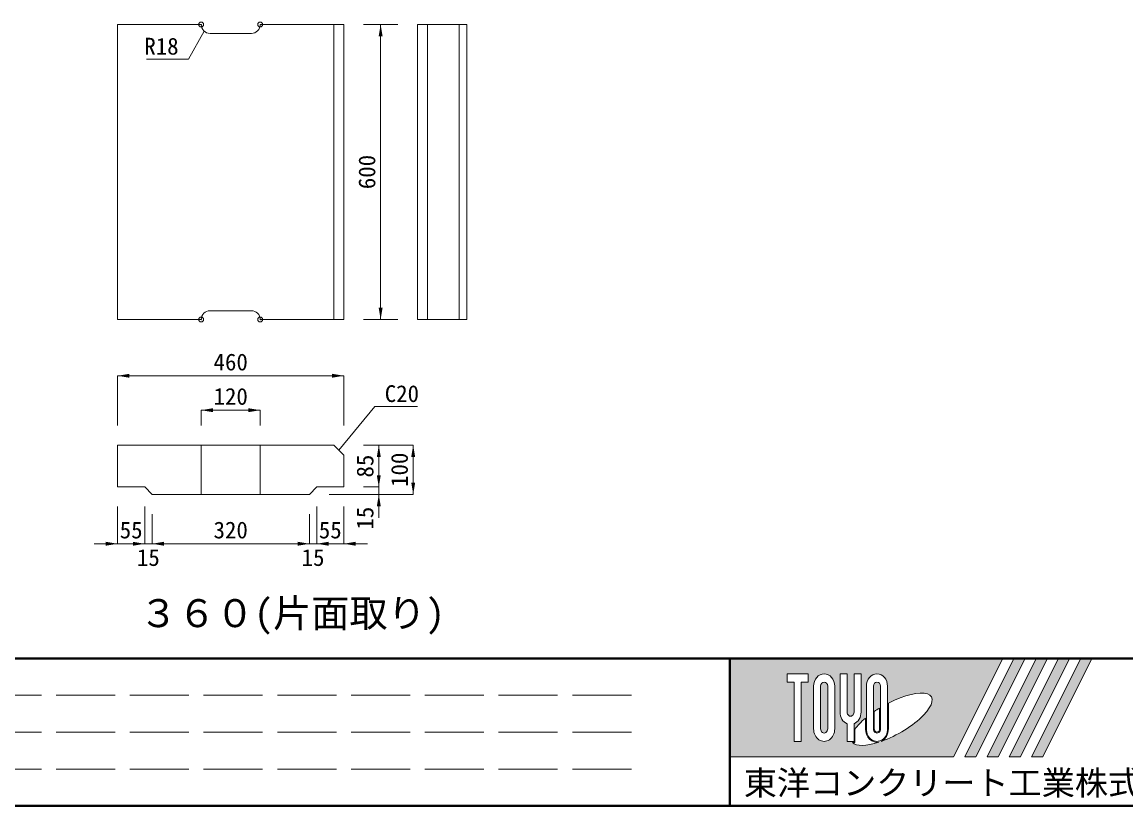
# Model space of a CAD drawing. Units: millimetres at full size, sheet at 1:20. Extents: x 19804 to 37687, y 7081 to 13999.
# Drawn here: x 31773 to 34018, y 7281 to 8875 of the extents above; entities that cross this region are included whole.
import ezdxf
from ezdxf.enums import TextEntityAlignment as Align

# ---------------------------------------------------------------- set-up
doc = ezdxf.new("R2010")
doc.units = ezdxf.units.MM
doc.header["$LTSCALE"] = 20
doc.header["$PDMODE"] = 32
doc.header["$PDSIZE"] = 10
doc.linetypes.add('DASHED', pattern=[7.5, 6, -1.5])
for name, color, linetype, lineweight in [('0_2', 7, 'Continuous', 13), ('図枠', 7, 'Continuous', 5), ('寸法線', 7, 'Continuous', 13), ('引出線', 4, 'Continuous', 13), ('本体', 2, 'Continuous', 13)]:
    doc.layers.add(name, color=color, linetype=linetype, lineweight=lineweight)
doc.styles.add('ＭＳ ゴシック', font='')
doc.styles.get('ＭＳ ゴシック').set_extended_font_data('MS Gothic')

# ---------------------------------------------------------------- blocks, each defined once
blk = doc.blocks.new('filled_arrow')
at = {"color": 0, "linetype": 'Continuous', "lineweight": -2}
blk.add_solid([(7.5, 1.25), (0, 0), (7.5, -1.25)], dxfattribs=at)

msp = doc.modelspace()

# ---------------------------------------------------------------- hatches: boundary and pattern name
at = {"layer": '図枠'}
h = msp.add_hatch(color=256, dxfattribs=at)
h.paths.add_polyline_path([(33211.88, 7581.04), (33211.88, 7381.04), (33667.19, 7381.04), (33767.19, 7581.04)])
edge = h.paths.add_edge_path(flags=16)
edge.add_ellipse((33541.33, 7457.2), major_axis=(80.81, 45.23), ratio=0.3471473, start_angle=-144.31122, end_angle=72.1899, ccw=False)
edge.add_ellipse((33511.4, 7437.67), major_axis=(0, 27.5), ratio=0.8463542, start_angle=-160.70346, end_angle=-90)
edge.add_line((33534.68, 7437.67), (33534.68, 7490.09))
edge = h.paths.add_edge_path(flags=16)
edge.add_ellipse((33511.4, 7524.4), major_axis=(0, 25.38), ratio=0.8463542, start_angle=-90, end_angle=90, ccw=False)
edge.add_line((33532.89, 7524.4), (33532.89, 7437.67))
edge.add_ellipse((33511.4, 7437.67), major_axis=(0, 25.38), ratio=0.8463542, start_angle=90, end_angle=-90, ccw=False)
edge.add_line((33489.92, 7437.67), (33489.92, 7524.4))
edge = h.paths.add_edge_path(flags=16)
edge.add_line((33518.56, 7524.4), (33518.56, 7437.67))
edge.add_ellipse((33511.4, 7437.67), major_axis=(0, 8.46), ratio=0.8463542, start_angle=90, end_angle=-90, ccw=False)
edge.add_line((33504.24, 7437.67), (33504.24, 7524.4))
edge.add_ellipse((33511.4, 7524.4), major_axis=(0, 8.46), ratio=0.8463542, start_angle=-90, end_angle=90, ccw=False)
edge = h.paths.add_edge_path(flags=16)
edge.add_line((33516.77, 7480.07), (33516.77, 7437.67))
edge.add_ellipse((33511.4, 7437.67), major_axis=(0, 6.35), ratio=0.8463542, start_angle=90, end_angle=-90, ccw=False)
edge.add_line((33506.03, 7437.67), (33506.03, 7473.13))
edge.add_ellipse((33541.33, 7457.2), major_axis=(80.81, 45.23), ratio=0.3471473, start_angle=107.79174, end_angle=126.47132, ccw=False)
edge = h.paths.add_edge_path(flags=16)
edge.add_ellipse((33457.69, 7472.05), major_axis=(0, 25.38), ratio=0.8463542, start_angle=-163.34117, end_angle=-90, ccw=False)
edge.add_line((33464.85, 7448.11), (33464.85, 7412.29))
edge.add_line((33464.85, 7412.29), (33450.53, 7412.29))
edge.add_line((33450.53, 7412.29), (33450.53, 7448.11))
edge.add_ellipse((33457.69, 7472.05), major_axis=(0, 25.38), ratio=0.8463542, start_angle=90, end_angle=163.34117, ccw=False)
edge.add_line((33436.21, 7472.05), (33436.21, 7549.79))
edge.add_line((33436.21, 7549.79), (33450.53, 7549.79))
edge.add_line((33450.53, 7549.79), (33450.53, 7472.05))
edge.add_ellipse((33457.69, 7472.05), major_axis=(0, 8.46), ratio=0.8463542, start_angle=90, end_angle=-90)
edge.add_line((33464.85, 7472.05), (33464.85, 7549.79))
edge.add_line((33464.85, 7549.79), (33479.18, 7549.79))
edge.add_line((33479.18, 7549.79), (33479.18, 7472.05))
edge = h.paths.add_edge_path(flags=16)
edge.add_line((33488.13, 7459.56), (33488.13, 7437.67))
edge.add_ellipse((33511.4, 7437.67), major_axis=(0, 27.5), ratio=0.8463542, start_angle=90, end_angle=-171.54427)
edge.add_ellipse((33541.33, 7457.2), major_axis=(80.81, 45.23), ratio=0.3471473, start_angle=-178.64954, end_angle=-148.29244, ccw=False)
edge.add_line((33461.77, 7410.17), (33466.64, 7410.17))
edge.add_line((33466.64, 7410.17), (33466.64, 7436.99))
edge.add_ellipse((33541.33, 7457.2), major_axis=(80.81, 45.23), ratio=0.3471473, start_angle=148.21912, end_angle=165.90812, ccw=False)
edge = h.paths.add_edge_path(flags=16)
edge.add_ellipse((33403.98, 7524.4), major_axis=(0, 25.38), ratio=0.8463542, start_angle=-90, end_angle=90, ccw=False)
edge.add_line((33425.46, 7524.4), (33425.46, 7437.67))
edge.add_ellipse((33403.98, 7437.67), major_axis=(0, 25.38), ratio=0.8463542, start_angle=90, end_angle=-90, ccw=False)
edge.add_line((33382.5, 7437.67), (33382.5, 7524.4))
edge = h.paths.add_edge_path(flags=16)
edge.add_line((33411.14, 7524.4), (33411.14, 7437.67))
edge.add_ellipse((33403.98, 7437.67), major_axis=(0, 8.46), ratio=0.8463542, start_angle=90, end_angle=-90, ccw=False)
edge.add_line((33396.82, 7437.67), (33396.82, 7524.4))
edge.add_ellipse((33403.98, 7524.4), major_axis=(0, 8.46), ratio=0.8463542, start_angle=-90, end_angle=90, ccw=False)
h.paths.add_polyline_path([(33371.75, 7549.79), (33371.75, 7532.86), (33357.43, 7532.86), (33357.43, 7412.29), (33343.11, 7412.29), (33343.11, 7532.86), (33328.79, 7532.86), (33328.79, 7549.79)], flags=16)
for points in [[(33689.88, 7381.04), (33712.57, 7381.04), (33812.57, 7581.04), (33789.88, 7581.04)], [(33857.94, 7581.04), (33835.25, 7581.04), (33735.25, 7381.04), (33757.94, 7381.04)], [(33903.32, 7581.04), (33880.63, 7581.04), (33780.63, 7381.04), (33803.32, 7381.04)], [(33948.69, 7581.04), (33926, 7581.04), (33826, 7381.04), (33848.69, 7381.04)]]:
    msp.add_hatch(color=256, dxfattribs=at).paths.add_polyline_path(points)

# ---------------------------------------------------------------- linework, layer by layer
at = {"layer": '図枠', "lineweight": 40}
for p, q in [((29686.88, 7581.04), (37486.88, 7581.04)), ((33211.88, 7281.04), (33211.88, 7581.04)), ((29686.88, 7281.04), (37486.88, 7281.04))]:
    msp.add_line(p, q, dxfattribs=at)
at = {"layer": '図枠'}
for p, q in [((33211.88, 7581.04), (33767.19, 7581.04)), ((33767.19, 7581.04), (33667.19, 7381.04)), ((33789.88, 7581.04), (33689.88, 7381.04)), ((33812.57, 7581.04), (33712.57, 7381.04)), ((33835.25, 7581.04), (33735.25, 7381.04)), ((33857.94, 7581.04), (33757.94, 7381.04)), ((33880.63, 7581.04), (33780.63, 7381.04)), ((33789.88, 7581.04), (33812.57, 7581.04)), ((33903.32, 7581.04), (33803.32, 7381.04)), ((33926, 7581.04), (33826, 7381.04)), ((33835.25, 7581.04), (33857.94, 7581.04)), ((33948.69, 7581.04), (33848.69, 7381.04)), ((33880.63, 7581.04), (33903.32, 7581.04)), ((33926, 7581.04), (33948.69, 7581.04)), ((33328.79, 7549.79), (33328.79, 7532.86)), ((33328.79, 7549.79), (33371.75, 7549.79)), ((33371.75, 7549.79), (33371.75, 7532.86)), ((33436.21, 7549.79), (33450.53, 7549.79)), ((33436.21, 7472.05), (33436.21, 7549.79)), ((33450.53, 7549.79), (33450.53, 7472.05)), ((33464.85, 7549.79), (33479.18, 7549.79)), ((33464.85, 7472.05), (33464.85, 7549.79)), ((33479.18, 7549.79), (33479.18, 7472.05)), ((33343.11, 7532.86), (33328.79, 7532.86)), ((33343.11, 7532.86), (33343.11, 7412.29)), ((33357.43, 7532.86), (33357.43, 7412.29)), ((33371.75, 7532.86), (33357.43, 7532.86)), ((33382.5, 7524.4), (33382.5, 7437.67)), ((33396.82, 7437.67), (33396.82, 7524.4)), ((33411.14, 7524.4), (33411.14, 7437.67)), ((33425.46, 7437.67), (33425.46, 7524.4)), ((33489.92, 7524.4), (33489.92, 7437.67)), ((33504.24, 7437.67), (33504.24, 7524.4)), ((33518.56, 7524.4), (33518.56, 7437.67)), ((33532.89, 7437.67), (33532.89, 7524.4)), ((33516.77, 7480.07), (33516.77, 7437.67)), ((33534.68, 7437.67), (33534.68, 7490.09)), ((33488.13, 7459.56), (33488.13, 7437.67)), ((33506.03, 7437.67), (33506.03, 7473.13)), ((33450.53, 7448.11), (33450.53, 7412.29)), ((33464.85, 7448.11), (33464.85, 7412.29)), ((33466.64, 7436.99), (33466.64, 7410.17)), ((33357.43, 7412.29), (33343.11, 7412.29)), ((33464.85, 7412.29), (33450.53, 7412.29)), ((33461.77, 7410.17), (33466.64, 7410.17)), ((33211.88, 7381.04), (33667.19, 7381.04)), ((33689.88, 7381.04), (33712.57, 7381.04)), ((33735.25, 7381.04), (33757.94, 7381.04)), ((33780.63, 7381.04), (33803.32, 7381.04)), ((33826, 7381.04), (33848.69, 7381.04))]:
    msp.add_line(p, q, dxfattribs=at)
at = {"layer": '図枠', "linetype": 'DASHED', "lineweight": 9}
for p, q in [((33011.88, 7506.04), (29886.88, 7506.04)), ((33011.88, 7431.04), (29886.88, 7431.04)), ((33011.88, 7356.04), (29886.88, 7356.04))]:
    msp.add_line(p, q, dxfattribs=at)
at = {"layer": '図枠'}
for centre, major_axis, ratio, start_param, end_param in [((33403.98, 7524.4), (0, 25.38), 0.846354, 4.712389, 7.8539816), ((33511.4, 7524.4), (0, 25.38), 0.846354, 4.712389, 7.8539816), ((33403.98, 7524.4), (0, 8.46), 0.846354, 4.712389, 7.8539816), ((33511.4, 7524.4), (0, 8.46), 0.846354, 4.712389, 7.8539816), ((33541.33, 7457.2), (80.81, 45.23), 0.347147, 4.2621853, 7.7429163), ((33541.33, 7457.2), (80.81, 45.23), 0.347147, 1.6817405, 1.8219833), ((33457.69, 7472.05), (0, 25.38), 0.846354, 1.5707963, 2.8017557), ((33457.69, 7472.05), (0, 8.46), 0.846354, 1.5707963, 4.712389), ((33457.69, 7472.05), (0, 25.38), 0.846354, 3.4814296, 4.712389), ((33541.33, 7457.2), (80.81, 45.23), 0.347147, 2.0815197, 2.5155126), ((33403.98, 7437.67), (0, 25.38), 0.846354, 1.5707963, 4.712389), ((33403.98, 7437.67), (0, 8.46), 0.846354, 1.5707963, 4.712389), ((33511.4, 7437.67), (0, 27.5), 0.846354, 1.5707963, 3.3154679), ((33511.4, 7437.67), (0, 25.38), 0.846354, 1.5707963, 4.712389), ((33511.4, 7437.67), (0, 8.46), 0.846354, 1.5707963, 4.712389), ((33511.4, 7437.67), (0, 6.35), 0.846354, 1.5707963, 4.712389), ((33511.4, 7437.67), (0, 27.5), 0.846354, 3.5338438, 4.712389), ((33541.33, 7457.2), (80.81, 45.23), 0.347147, 3.2093975, 4.2004451)]:
    msp.add_ellipse(centre, major_axis=major_axis, ratio=ratio, start_param=start_param, end_param=end_param, dxfattribs=at)
at = {"layer": '寸法線'}
for p, q in [((32466.88, 8870.32), (32501.88, 8870.32)), ((32501.88, 8270.32), (32501.88, 8870.32)), ((32501.88, 8870.32), (32501.88, 8270.32)), ((32536.88, 8870.32), (32501.88, 8870.32)), ((32466.88, 8270.32), (32501.88, 8270.32)), ((32536.88, 8270.32), (32501.88, 8270.32)), ((31966.88, 8155.95), (32426.88, 8155.95)), ((31966.88, 8054.71), (31966.88, 8155.95)), ((32426.88, 8054.71), (32426.88, 8155.95)), ((32136.88, 8085.95), (32256.88, 8085.95)), ((32136.88, 8054.71), (32136.88, 8085.95)), ((32256.88, 8054.71), (32256.88, 8085.95)), ((32466.88, 8014.71), (32498.11, 8014.71)), ((32466.88, 8014.71), (32568.11, 8014.71)), ((32498.11, 7929.71), (32498.11, 8014.71)), ((32568.11, 7914.71), (32568.11, 8014.71)), ((32498.11, 7866.71), (32498.11, 7977.71)), ((32466.88, 7929.71), (32498.11, 7929.71)), ((32466.88, 7929.71), (32498.11, 7929.71)), ((32396.88, 7914.71), (32498.11, 7914.71)), ((32396.88, 7914.71), (32568.11, 7914.71)), ((31966.88, 7889.71), (31966.88, 7814.27)), ((32021.88, 7889.71), (32021.88, 7814.27)), ((32021.88, 7889.71), (32021.88, 7814.27)), ((32371.88, 7889.71), (32371.88, 7814.27)), ((32371.88, 7889.71), (32371.88, 7814.27)), ((32426.88, 7889.71), (32426.88, 7814.27)), ((32036.88, 7874.71), (32036.88, 7814.27)), ((32036.88, 7874.71), (32036.88, 7814.27)), ((32356.88, 7874.71), (32356.88, 7814.27)), ((32356.88, 7874.71), (32356.88, 7814.27)), ((32021.88, 7814.27), (31918.88, 7814.27)), ((31973.88, 7814.27), (32084.88, 7814.27)), ((32036.88, 7814.27), (32356.88, 7814.27)), ((32308.88, 7814.27), (32419.88, 7814.27)), ((32371.88, 7814.27), (32474.88, 7814.27))]:
    msp.add_line(p, q, dxfattribs=at)
at = {"layer": '引出線'}
for points in [[(32143.09, 8856.72), (32110.96, 8800.15), (32025.36, 8800.15)], [(32416.88, 8004.71), (32490.16, 8093.48), (32576.68, 8093.48)]]:
    msp.add_lwpolyline(points, dxfattribs=at)
at = {"layer": '本体'}
for p, q in [((31966.88, 8270.32), (31966.88, 8870.32)), ((31966.88, 8870.32), (32136.88, 8870.32)), ((32256.88, 8870.32), (32426.88, 8870.32)), ((32406.88, 8270.32), (32406.88, 8870.32)), ((32426.88, 8270.32), (32426.88, 8870.32)), ((32576.88, 8870.32), (32576.88, 8270.32)), ((32576.88, 8870.32), (32676.88, 8870.32)), ((32596.88, 8870.32), (32596.88, 8270.32)), ((32661.88, 8870.32), (32661.88, 8270.32)), ((32676.88, 8870.32), (32676.88, 8270.32)), ((32154.88, 8852.32), (32238.88, 8852.32)), ((32154.88, 8288.32), (32238.88, 8288.32)), ((31966.88, 8270.32), (32136.88, 8270.32)), ((32256.88, 8270.32), (32426.88, 8270.32)), ((32576.88, 8270.32), (32676.88, 8270.32))]:
    msp.add_line(p, q, dxfattribs=at)
at = {"layer": '本体', "lineweight": 20}
for p, q in [((32406.88, 8014.71), (31966.88, 8014.71)), ((31966.88, 8014.71), (31966.88, 7929.71)), ((32406.88, 8014.71), (32426.88, 7994.71)), ((32426.88, 7994.71), (32426.88, 7929.71)), ((31966.88, 7929.71), (32021.88, 7929.71)), ((32021.88, 7929.71), (32036.88, 7914.71)), ((32356.88, 7914.71), (32371.88, 7929.71)), ((32371.88, 7929.71), (32426.88, 7929.71)), ((32036.88, 7914.71), (32356.88, 7914.71))]:
    msp.add_line(p, q, dxfattribs=at)
at = {"layer": '本体', "lineweight": 9}
for p, q in [((32136.88, 8014.71), (32136.88, 7914.71)), ((32256.88, 8014.71), (32256.88, 7914.71))]:
    msp.add_line(p, q, dxfattribs=at)
at = {"layer": '本体'}
for centre, start, end in [((32154.88, 8870.32), 180, 270), ((32238.88, 8870.32), 270, 0), ((32154.88, 8270.32), 90, 180), ((32238.88, 8270.32), 0, 90)]:
    msp.add_arc(centre, 18, start, end, dxfattribs=at)
for p in [(32136.88, 8870.32), (32256.88, 8870.32), (32136.88, 8270.32), (32256.88, 8270.32)]:
    msp.add_point(p, dxfattribs=at)

# ---------------------------------------------------------------- block references
at = {"layer": '寸法線', "xscale": 3.2, "yscale": 3.2}
for p, rotation in [((32501.88, 8870.32), 270), ((32501.88, 8870.32), 270), ((32501.88, 8270.32), 90), ((32501.88, 8270.32), 90), ((32426.88, 8155.95), 180), ((32256.88, 8085.95), 180), ((32498.11, 8014.71), 270), ((32568.11, 8014.71), 270), ((32498.11, 7929.71), 90), ((32498.11, 7929.71), 90), ((32568.11, 7914.71), 90), ((32498.11, 7914.71), 270), ((31966.88, 7814.27), 180), ((32021.88, 7814.27), 180), ((32021.88, 7814.27), 180), ((32356.88, 7814.27), 180), ((32356.88, 7814.27), 180)]:
    msp.add_blockref('filled_arrow', p, dxfattribs=dict(at, rotation=rotation))
for p in [(31966.88, 8155.95), (32136.88, 8085.95), (32036.88, 7814.27), (32036.88, 7814.27), (32371.88, 7814.27), (32371.88, 7814.27), (32426.88, 7814.27)]:
    msp.add_blockref('filled_arrow', p, dxfattribs=at)
at = {"layer": '引出線', "xscale": 0.16, "yscale": 0.16}
for p, rotation in [((32143.09, 8856.72), 240.4), ((32416.88, 8004.71), 50.5)]:
    msp.add_blockref('filled_arrow', p, dxfattribs=dict(at, rotation=rotation))

# ---------------------------------------------------------------- texts
at = {"layer": '0_2', "style": 'ＭＳ ゴシック'}
msp.add_text('３６０(片面取り)', height=56.96, dxfattribs=at).set_placement((32321.88, 7627.57), align=Align.BOTTOM_CENTER)
at = {"layer": '図枠', "style": 'ＭＳ ゴシック'}
msp.add_text('東洋コンクリート工業株式会社', height=49.37, dxfattribs=at).set_placement((33711.88, 7327.91), align=Align.MIDDLE_CENTER)
at = {"layer": '寸法線', "style": 'ＭＳ ゴシック'}
for s, p in [('600', (32473.88, 8570.32)), ('600', (32473.88, 8570.32)), ('100', (32540.11, 7964.71)), ('85', (32470.11, 7972.21)), ('15', (32470.11, 7866.32))]:
    msp.add_text(s, height=34.18, rotation=90, dxfattribs=at).set_placement(p, align=Align.MIDDLE_CENTER)
for s, p in [('460', (32196.88, 8183.95)), ('120', (32196.88, 8113.95)), ('320', (32196.88, 7842.27)), ('55', (31994.38, 7842.27)), ('55', (32399.38, 7842.27)), ('15', (32029.38, 7786.27)), ('15', (32364.38, 7786.27))]:
    msp.add_text(s, height=34.18, dxfattribs=at).set_placement(p, align=Align.MIDDLE_CENTER)
at = {"layer": '引出線', "style": 'ＭＳ ゴシック'}
msp.add_text('R18', height=34.18, dxfattribs=at).set_placement((32090.96, 8843.35), align=Align.TOP_RIGHT)
msp.add_text('C20', height=34.18, dxfattribs=at).set_placement((32510.16, 8136.68), align=Align.TOP_LEFT)

doc.saveas('drawing.dxf')
